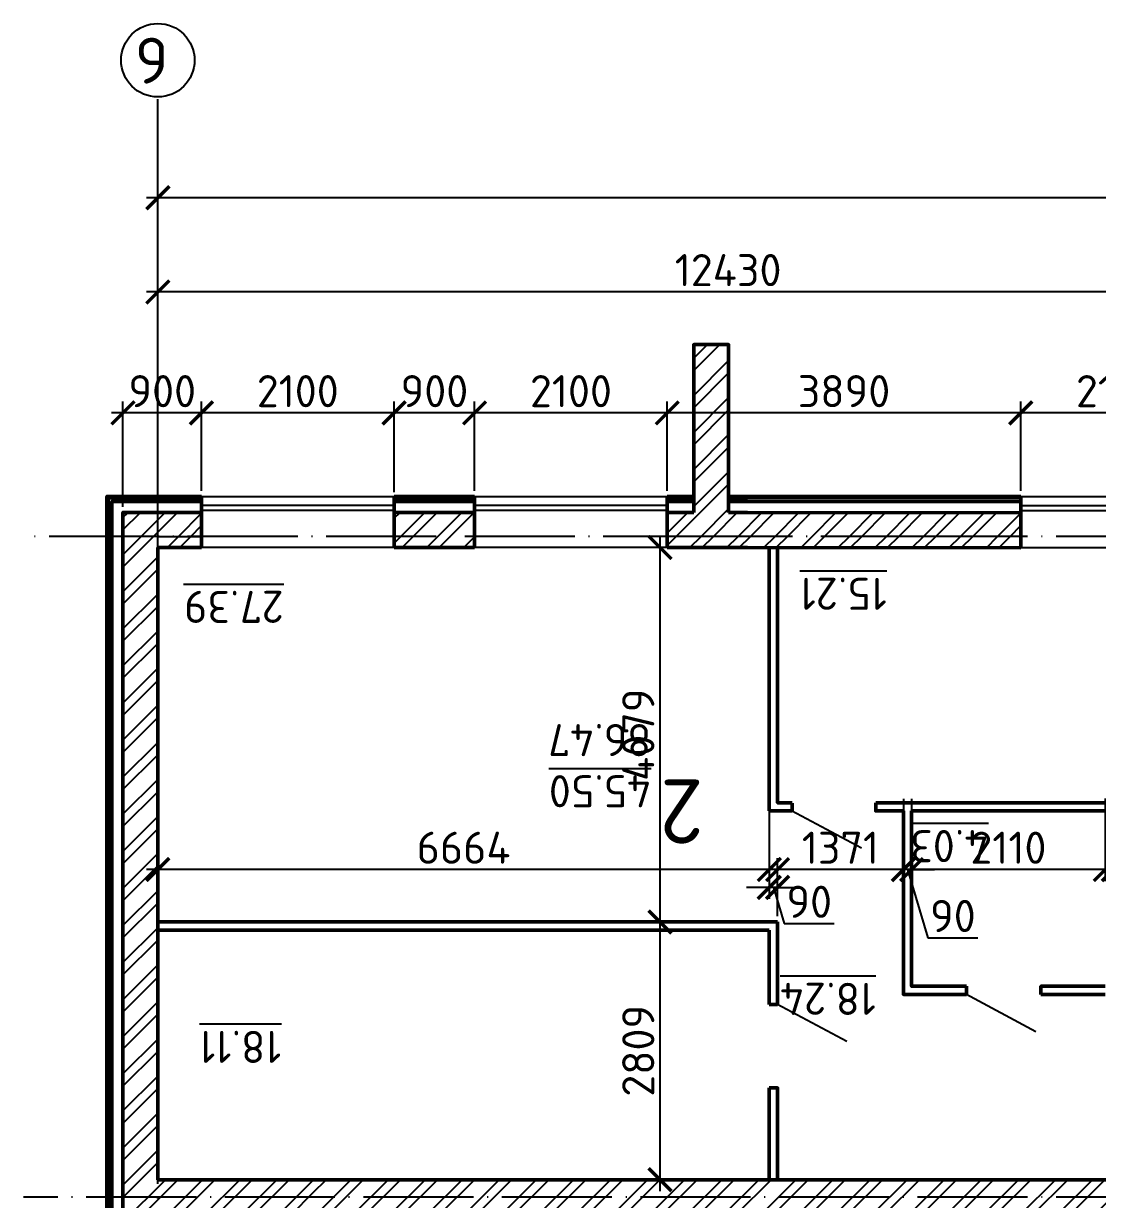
# Model space of a CAD drawing. Header units: millimetres. Extents: x -121275 to -95372, y 16759 to 40426.
# Drawn here: x -120067.9 to -119950.8, y 38798.4 to 38926.5 of the extents above; entities that cross this region are included whole.
import ezdxf

# ---------------------------------------------------------------- set-up
doc = ezdxf.new("R2010")
doc.units = ezdxf.units.MM
doc.header["$LTSCALE"] = 0.5
doc.linetypes.add('ACAD_ISO04W100', pattern=[30, 24, -3, 0, -3])
for name, color, linetype in [('оси', 7, 'ACAD_ISO04W100'), ('размеры', 7, 'Continuous'), ('тонкие', 7, 'Continuous')]:
    doc.layers.add(name, color=color, linetype=linetype)
for name, color, linetype, lineweight in [('построения', 6, 'Continuous', 25), ('ТОЛСТЫЕ3', 7, 'Continuous', 50), ('ТОНКИЕе', 7, 'Continuous', 25)]:
    doc.layers.add(name, color=color, linetype=linetype, lineweight=lineweight)
doc.styles.add('Наклонный', font='isocpeur.ttf', dxfattribs={"height": 3.5})
doc.dimstyles.new('СТРОИТЕЛЬНЫЙ', dxfattribs={"dimtxt": 3.5, "dimasz": 2.5, "dimexe": 1.25, "dimexo": 0.625, "dimtad": 1, "dimdec": 0, "dimlfac": 100, "dimdsep": 46, "dimtxsty": 'Наклонный', "dimblk1": 'ARCHTICK', "dimblk2": 'ARCHTICK', "dimsah": 1, "dimcen": 0, "dimdle": 1.25, "dimadec": 0, "dimazin": 0, "dimtfac": 0.75, "dimtdec": 0, "dimtmove": 0, "dimatfit": 3, "dimldrblk": 'ARCHTICK', "dimfxl": 1, "dimtolj": 1, "dimtzin": 0, "dimarcsym": 0})
pattern_1 = [(225, (-239994.2577, 77208.4674), (2.02055763, -2.02055763), []), (225, (-239995.6047, 77208.4674), (2.02055763, -2.02055763), [])]
pattern_2 = [(225, (-237896.6282, 78222.6932), (2.02055763, -2.02055763), []), (225, (-237897.9752, 78222.6932), (2.02055763, -2.02055763), [])]

# ---------------------------------------------------------------- blocks, each defined once
blk = doc.blocks.new('_ArchTick')
at = {"color": 0, "linetype": 'ByBlock', "const_width": 0.15}
blk.add_lwpolyline([(-0.5, -0.5), (0.5, 0.5)], dxfattribs=at)
blk = doc.blocks.new('*D1292')
at = {"layer": 'Defpoints', "color": 0, "transparency": 16777216}
for p in [(-120053.24, 38897.3), (-119928.94, 38854.06), (-120053.24, 38852.86)]:
    blk.add_point(p, dxfattribs=at)
at = {"layer": 'размеры', "color": 0, "lineweight": -2, "transparency": 16777216}
for p, q in [((-120053.24, 38853.48), (-120053.24, 38898.55)), ((-119928.94, 38854.68), (-119928.94, 38898.55)), ((-119927.69, 38897.3), (-120054.49, 38897.3))]:
    blk.add_line(p, q, dxfattribs=at)
at = {"layer": 'размеры', "color": 0, "lineweight": -2, "transparency": 16777216, "xscale": 2.5, "yscale": 2.5, "zscale": 2.5, "rotation": 180}
blk.add_blockref('_ArchTick', (-120053.24, 38897.3), dxfattribs=at)
at = {"layer": 'размеры', "color": 0, "lineweight": -2, "transparency": 16777216, "xscale": 2.5, "yscale": 2.5, "zscale": 2.5}
blk.add_blockref('_ArchTick', (-119928.94, 38897.3), dxfattribs=at)
at = {"layer": 'размеры', "color": 0, "transparency": 16777216, "insert": (-119991.09, 38899.68), "char_height": 3.5, "attachment_point": 5, "style": 'Наклонный'}
blk.add_mtext('\\A1;12430', dxfattribs=at)
blk = doc.blocks.new('*D1299')
at = {"layer": 'Defpoints', "color": 0, "transparency": 16777216}
for p in [(-120053.24, 38907.56), (-120053.24, 38898.63), (-119784.94, 38882.05)]:
    blk.add_point(p, dxfattribs=at)
at = {"layer": 'размеры', "color": 0, "lineweight": -2, "transparency": 16777216}
for p, q in [((-120053.24, 38899.26), (-120053.24, 38908.81)), ((-119784.94, 38882.67), (-119784.94, 38908.81)), ((-119783.69, 38907.56), (-120054.49, 38907.56))]:
    blk.add_line(p, q, dxfattribs=at)
at = {"layer": 'размеры', "color": 0, "lineweight": -2, "transparency": 16777216, "xscale": 2.5, "yscale": 2.5, "zscale": 2.5, "rotation": 180}
blk.add_blockref('_ArchTick', (-120053.24, 38907.56), dxfattribs=at)
at = {"layer": 'размеры', "color": 0, "lineweight": -2, "transparency": 16777216, "xscale": 2.5, "yscale": 2.5, "zscale": 2.5}
blk.add_blockref('_ArchTick', (-119784.94, 38907.56), dxfattribs=at)
at = {"layer": 'размеры', "color": 0, "transparency": 16777216, "insert": (-119919.09, 38909.94), "char_height": 3.5, "attachment_point": 5, "style": 'Наклонный'}
blk.add_mtext('\\A1;26830', dxfattribs=at)
blk = doc.blocks.new('*D1310')
at = {"layer": 'Defpoints', "color": 0, "transparency": 16777216}
for p in [(-119949.99, 38842.7), (-119949.09, 38842.7), (-119949.99, 38834.36)]:
    blk.add_point(p, dxfattribs=at)
at = {"layer": 'размеры', "color": 0, "lineweight": -2, "transparency": 16777216}
for p, q in [((-119949.99, 38842.07), (-119949.99, 38833.11)), ((-119949.09, 38842.07), (-119949.09, 38833.11)), ((-119949.99, 38834.36), (-119952.49, 38834.36)), ((-119949.09, 38834.36), (-119949.99, 38834.36)), ((-119949.09, 38834.36), (-119949.99, 38834.36)), ((-119949.54, 38834.36), (-119947.31, 38826.93)), ((-119949.09, 38834.36), (-119946.59, 38834.36)), ((-119947.31, 38826.93), (-119941.86, 38826.93))]:
    blk.add_line(p, q, dxfattribs=at)
at = {"layer": 'размеры', "color": 0, "lineweight": -2, "transparency": 16777216, "xscale": 2.5, "yscale": 2.5, "zscale": 2.5}
blk.add_blockref('_ArchTick', (-119949.99, 38834.36), dxfattribs=at)
at = {"layer": 'размеры', "color": 0, "lineweight": -2, "transparency": 16777216, "xscale": 2.5, "yscale": 2.5, "zscale": 2.5, "rotation": 180}
blk.add_blockref('_ArchTick', (-119949.09, 38834.36), dxfattribs=at)
at = {"layer": 'размеры', "color": 0, "transparency": 16777216, "insert": (-119944.59, 38829.3), "char_height": 3.5, "attachment_point": 5, "style": 'Наклонный'}
blk.add_mtext('\\A1;90', dxfattribs=at)
blk = doc.blocks.new('*D1311')
at = {"layer": 'Defpoints', "color": 0, "transparency": 16777216}
for p in [(-119971.09, 38842.7), (-119949.99, 38842.75), (-119971.09, 38834.36)]:
    blk.add_point(p, dxfattribs=at)
at = {"layer": 'размеры', "color": 0, "lineweight": -2, "transparency": 16777216}
for p, q in [((-119971.09, 38842.07), (-119971.09, 38833.11)), ((-119949.99, 38842.12), (-119949.99, 38833.11)), ((-119948.74, 38834.36), (-119972.34, 38834.36))]:
    blk.add_line(p, q, dxfattribs=at)
at = {"layer": 'размеры', "color": 0, "lineweight": -2, "transparency": 16777216, "xscale": 2.5, "yscale": 2.5, "zscale": 2.5, "rotation": 180}
blk.add_blockref('_ArchTick', (-119971.09, 38834.36), dxfattribs=at)
at = {"layer": 'размеры', "color": 0, "lineweight": -2, "transparency": 16777216, "xscale": 2.5, "yscale": 2.5, "zscale": 2.5}
blk.add_blockref('_ArchTick', (-119949.99, 38834.36), dxfattribs=at)
at = {"layer": 'размеры', "color": 0, "transparency": 16777216, "insert": (-119960.54, 38836.74), "char_height": 3.5, "attachment_point": 5, "style": 'Наклонный'}
blk.add_mtext('\\A1;2110', dxfattribs=at)
blk = doc.blocks.new('*D1314')
at = {"layer": 'Defpoints', "color": 0, "transparency": 16777216}
for p in [(-119971.99, 38842.7), (-119971.09, 38842.7), (-119971.99, 38834.36)]:
    blk.add_point(p, dxfattribs=at)
at = {"layer": 'размеры', "color": 0, "lineweight": -2, "transparency": 16777216}
for p, q in [((-119971.99, 38842.07), (-119971.99, 38833.11)), ((-119971.09, 38842.07), (-119971.09, 38833.11)), ((-119971.99, 38834.36), (-119974.49, 38834.36)), ((-119971.09, 38834.36), (-119971.99, 38834.36)), ((-119971.09, 38834.36), (-119971.99, 38834.36)), ((-119971.54, 38834.36), (-119969.31, 38826.93)), ((-119971.09, 38834.36), (-119968.59, 38834.36)), ((-119969.31, 38826.93), (-119963.86, 38826.93))]:
    blk.add_line(p, q, dxfattribs=at)
at = {"layer": 'размеры', "color": 0, "lineweight": -2, "transparency": 16777216, "xscale": 2.5, "yscale": 2.5, "zscale": 2.5}
blk.add_blockref('_ArchTick', (-119971.99, 38834.36), dxfattribs=at)
at = {"layer": 'размеры', "color": 0, "lineweight": -2, "transparency": 16777216, "xscale": 2.5, "yscale": 2.5, "zscale": 2.5, "rotation": 180}
blk.add_blockref('_ArchTick', (-119971.09, 38834.36), dxfattribs=at)
at = {"layer": 'размеры', "color": 0, "transparency": 16777216, "insert": (-119966.59, 38829.3), "char_height": 3.5, "attachment_point": 5, "style": 'Наклонный'}
blk.add_mtext('\\A1;90', dxfattribs=at)
blk = doc.blocks.new('*D1315')
at = {"layer": 'Defpoints', "color": 0, "transparency": 16777216}
for p in [(-119971.99, 38842.7), (-119985.7, 38834.36), (-119985.7, 38830.61)]:
    blk.add_point(p, dxfattribs=at)
at = {"layer": 'размеры', "color": 0, "lineweight": -2, "transparency": 16777216}
for p, q in [((-119971.99, 38842.07), (-119971.99, 38833.11)), ((-119985.7, 38831.23), (-119985.7, 38835.61)), ((-119970.74, 38834.36), (-119986.95, 38834.36))]:
    blk.add_line(p, q, dxfattribs=at)
at = {"layer": 'размеры', "color": 0, "lineweight": -2, "transparency": 16777216, "xscale": 2.5, "yscale": 2.5, "zscale": 2.5, "rotation": 180}
blk.add_blockref('_ArchTick', (-119985.7, 38834.36), dxfattribs=at)
at = {"layer": 'размеры', "color": 0, "lineweight": -2, "transparency": 16777216, "xscale": 2.5, "yscale": 2.5, "zscale": 2.5}
blk.add_blockref('_ArchTick', (-119971.99, 38834.36), dxfattribs=at)
at = {"layer": 'размеры', "color": 0, "transparency": 16777216, "insert": (-119978.85, 38836.74), "char_height": 3.5, "attachment_point": 5, "style": 'Наклонный'}
blk.add_mtext('\\A1;1371', dxfattribs=at)
blk = doc.blocks.new('*D1494')
at = {"layer": 'Defpoints', "color": 0, "transparency": 16777216}
for p in [(-119986.6, 38840.75), (-119986.6, 38832.41), (-119985.7, 38828.65)]:
    blk.add_point(p, dxfattribs=at)
at = {"layer": 'размеры', "color": 0, "lineweight": -2, "transparency": 16777216}
for p, q in [((-119986.6, 38840.12), (-119986.6, 38831.16)), ((-119985.7, 38829.28), (-119985.7, 38833.66)), ((-119986.6, 38832.41), (-119989.1, 38832.41)), ((-119985.7, 38832.41), (-119986.6, 38832.41)), ((-119985.7, 38832.41), (-119986.6, 38832.41)), ((-119986.15, 38832.41), (-119984.97, 38828.47)), ((-119985.7, 38832.41), (-119983.2, 38832.41)), ((-119984.97, 38828.47), (-119979.52, 38828.47))]:
    blk.add_line(p, q, dxfattribs=at)
at = {"layer": 'размеры', "color": 0, "lineweight": -2, "transparency": 16777216, "xscale": 2.5, "yscale": 2.5, "zscale": 2.5}
blk.add_blockref('_ArchTick', (-119986.6, 38832.41), dxfattribs=at)
at = {"layer": 'размеры', "color": 0, "lineweight": -2, "transparency": 16777216, "xscale": 2.5, "yscale": 2.5, "zscale": 2.5, "rotation": 180}
blk.add_blockref('_ArchTick', (-119985.7, 38832.41), dxfattribs=at)
at = {"layer": 'размеры', "color": 0, "transparency": 16777216, "insert": (-119982.25, 38830.85), "char_height": 3.5, "attachment_point": 5, "style": 'Наклонный'}
blk.add_mtext('\\A1;90', dxfattribs=at)
blk = doc.blocks.new('*D1316')
at = {"layer": 'Defpoints', "color": 0, "transparency": 16777216}
for p in [(-119986.6, 38842.7), (-120053.24, 38836.97), (-120053.24, 38834.36)]:
    blk.add_point(p, dxfattribs=at)
at = {"layer": 'размеры', "color": 0, "lineweight": -2, "transparency": 16777216}
for p, q in [((-119986.6, 38842.07), (-119986.6, 38833.11)), ((-120053.24, 38836.35), (-120053.24, 38833.11)), ((-119985.35, 38834.36), (-120054.49, 38834.36))]:
    blk.add_line(p, q, dxfattribs=at)
at = {"layer": 'размеры', "color": 0, "lineweight": -2, "transparency": 16777216, "xscale": 2.5, "yscale": 2.5, "zscale": 2.5, "rotation": 180}
blk.add_blockref('_ArchTick', (-120053.24, 38834.36), dxfattribs=at)
at = {"layer": 'размеры', "color": 0, "lineweight": -2, "transparency": 16777216, "xscale": 2.5, "yscale": 2.5, "zscale": 2.5}
blk.add_blockref('_ArchTick', (-119986.6, 38834.36), dxfattribs=at)
at = {"layer": 'размеры', "color": 0, "transparency": 16777216, "insert": (-120019.92, 38836.74), "char_height": 3.5, "attachment_point": 5, "style": 'Наклонный'}
blk.add_mtext('\\A1;6664', dxfattribs=at)
blk = doc.blocks.new('*D1313')
at = {"layer": 'Defpoints', "color": 0, "transparency": 16777216}
for p in [(-119998.51, 38828.65), (-119998.51, 38828.65), (-119986.6, 38800.57)]:
    blk.add_point(p, dxfattribs=at)
at = {"layer": 'размеры', "color": 0, "lineweight": -2, "transparency": 16777216}
for p, q in [((-119998.51, 38799.32), (-119998.51, 38829.9)), ((-119997.88, 38828.65), (-119997.26, 38828.65)), ((-119987.23, 38800.57), (-119999.76, 38800.57))]:
    blk.add_line(p, q, dxfattribs=at)
at = {"layer": 'размеры', "color": 0, "lineweight": -2, "transparency": 16777216, "xscale": 2.5, "yscale": 2.5, "zscale": 2.5}
for p, rotation in [((-119998.51, 38828.65), 90), ((-119998.51, 38800.57), 270)]:
    blk.add_blockref('_ArchTick', p, dxfattribs=dict(at, rotation=rotation))
at = {"layer": 'размеры', "color": 0, "transparency": 16777216, "insert": (-120000.88, 38814.61), "char_height": 3.5, "attachment_point": 5, "rotation": 90, "style": 'Наклонный'}
blk.add_mtext('\\A1;2809', dxfattribs=at)
blk = doc.blocks.new('*D1499')
at = {"layer": 'Defpoints', "color": 0, "transparency": 16777216}
for p in [(-119998.51, 38869.45), (-119997.72, 38869.45), (-119998.51, 38828.65)]:
    blk.add_point(p, dxfattribs=at)
at = {"layer": 'размеры', "color": 0, "lineweight": -2, "transparency": 16777216}
for p, q in [((-119998.51, 38827.4), (-119998.51, 38870.7)), ((-119998.35, 38869.45), (-119999.76, 38869.45)), ((-119997.88, 38828.65), (-119997.26, 38828.65))]:
    blk.add_line(p, q, dxfattribs=at)
at = {"layer": 'размеры', "color": 0, "lineweight": -2, "transparency": 16777216, "xscale": 2.5, "yscale": 2.5, "zscale": 2.5}
for p, rotation in [((-119998.51, 38869.45), 90), ((-119998.51, 38828.65), 270)]:
    blk.add_blockref('_ArchTick', p, dxfattribs=dict(at, rotation=rotation))
at = {"layer": 'размеры', "color": 0, "transparency": 16777216, "insert": (-120000.88, 38849.05), "char_height": 3.5, "attachment_point": 5, "rotation": 90, "style": 'Наклонный'}
blk.add_mtext('\\A1;4079', dxfattribs=at)
blk = doc.blocks.new('*D1525')
at = {"layer": 'Defpoints', "color": 0, "transparency": 16777216}
for p in [(-119959.2, 38884.12), (-119959.2, 38875), (-119938.23, 38875.02)]:
    blk.add_point(p, dxfattribs=at)
at = {"layer": 'размеры', "color": 0, "lineweight": -2, "transparency": 16777216}
for p, q in [((-119959.2, 38875.62), (-119959.2, 38885.37)), ((-119938.23, 38875.64), (-119938.23, 38885.37)), ((-119936.98, 38884.12), (-119960.45, 38884.12))]:
    blk.add_line(p, q, dxfattribs=at)
at = {"layer": 'размеры', "color": 0, "lineweight": -2, "transparency": 16777216, "xscale": 2.5, "yscale": 2.5, "zscale": 2.5, "rotation": 180}
blk.add_blockref('_ArchTick', (-119959.2, 38884.12), dxfattribs=at)
at = {"layer": 'размеры', "color": 0, "lineweight": -2, "transparency": 16777216, "xscale": 2.5, "yscale": 2.5, "zscale": 2.5}
blk.add_blockref('_ArchTick', (-119938.23, 38884.12), dxfattribs=at)
at = {"layer": 'размеры', "color": 0, "transparency": 16777216, "insert": (-119948.71, 38886.49), "char_height": 3.5, "attachment_point": 5, "style": 'Наклонный'}
blk.add_mtext('\\A1;2100', dxfattribs=at)
blk = doc.blocks.new('*D1526')
at = {"layer": 'Defpoints', "color": 0, "transparency": 16777216}
for p in [(-119997.72, 38884.12), (-119997.72, 38875.02), (-119959.2, 38875)]:
    blk.add_point(p, dxfattribs=at)
at = {"layer": 'размеры', "color": 0, "lineweight": -2, "transparency": 16777216}
for p, q in [((-119997.72, 38875.64), (-119997.72, 38885.37)), ((-119959.2, 38875.62), (-119959.2, 38885.37)), ((-119957.95, 38884.12), (-119998.97, 38884.12))]:
    blk.add_line(p, q, dxfattribs=at)
at = {"layer": 'размеры', "color": 0, "lineweight": -2, "transparency": 16777216, "xscale": 2.5, "yscale": 2.5, "zscale": 2.5, "rotation": 180}
blk.add_blockref('_ArchTick', (-119997.72, 38884.12), dxfattribs=at)
at = {"layer": 'размеры', "color": 0, "lineweight": -2, "transparency": 16777216, "xscale": 2.5, "yscale": 2.5, "zscale": 2.5}
blk.add_blockref('_ArchTick', (-119959.2, 38884.12), dxfattribs=at)
at = {"layer": 'размеры', "color": 0, "transparency": 16777216, "insert": (-119978.46, 38886.49), "char_height": 3.5, "attachment_point": 5, "style": 'Наклонный'}
blk.add_mtext('\\A1;3890', dxfattribs=at)
blk = doc.blocks.new('*D1527')
at = {"layer": 'Defpoints', "color": 0, "transparency": 16777216}
for p in [(-120018.72, 38884.12), (-120018.72, 38875.02), (-119997.72, 38875.02)]:
    blk.add_point(p, dxfattribs=at)
at = {"layer": 'размеры', "color": 0, "lineweight": -2, "transparency": 16777216}
for p, q in [((-120018.72, 38875.64), (-120018.72, 38885.37)), ((-119997.72, 38875.64), (-119997.72, 38885.37)), ((-119996.47, 38884.12), (-120019.97, 38884.12))]:
    blk.add_line(p, q, dxfattribs=at)
at = {"layer": 'размеры', "color": 0, "lineweight": -2, "transparency": 16777216, "xscale": 2.5, "yscale": 2.5, "zscale": 2.5, "rotation": 180}
blk.add_blockref('_ArchTick', (-120018.72, 38884.12), dxfattribs=at)
at = {"layer": 'размеры', "color": 0, "lineweight": -2, "transparency": 16777216, "xscale": 2.5, "yscale": 2.5, "zscale": 2.5}
blk.add_blockref('_ArchTick', (-119997.72, 38884.12), dxfattribs=at)
at = {"layer": 'размеры', "color": 0, "transparency": 16777216, "insert": (-120008.22, 38886.49), "char_height": 3.5, "attachment_point": 5, "style": 'Наклонный'}
blk.add_mtext('\\A1;2100', dxfattribs=at)
blk = doc.blocks.new('*D1528')
at = {"layer": 'Defpoints', "color": 0, "transparency": 16777216}
for p in [(-120027.49, 38884.12), (-120027.49, 38874.87), (-120018.72, 38875.02)]:
    blk.add_point(p, dxfattribs=at)
at = {"layer": 'размеры', "color": 0, "lineweight": -2, "transparency": 16777216}
for p, q in [((-120027.49, 38875.49), (-120027.49, 38885.37)), ((-120018.72, 38875.64), (-120018.72, 38885.37)), ((-120017.47, 38884.12), (-120028.74, 38884.12))]:
    blk.add_line(p, q, dxfattribs=at)
at = {"layer": 'размеры', "color": 0, "lineweight": -2, "transparency": 16777216, "xscale": 2.5, "yscale": 2.5, "zscale": 2.5, "rotation": 180}
blk.add_blockref('_ArchTick', (-120027.49, 38884.12), dxfattribs=at)
at = {"layer": 'размеры', "color": 0, "lineweight": -2, "transparency": 16777216, "xscale": 2.5, "yscale": 2.5, "zscale": 2.5}
blk.add_blockref('_ArchTick', (-120018.72, 38884.12), dxfattribs=at)
at = {"layer": 'размеры', "color": 0, "transparency": 16777216, "insert": (-120023.1, 38886.49), "char_height": 3.5, "attachment_point": 5, "style": 'Наклонный'}
blk.add_mtext('\\A1;900', dxfattribs=at)
blk = doc.blocks.new('*D1529')
at = {"layer": 'Defpoints', "color": 0, "transparency": 16777216}
for p in [(-120048.49, 38884.12), (-120048.49, 38875.02), (-120027.49, 38874.87)]:
    blk.add_point(p, dxfattribs=at)
at = {"layer": 'размеры', "color": 0, "lineweight": -2, "transparency": 16777216}
for p, q in [((-120048.49, 38875.64), (-120048.49, 38885.37)), ((-120027.49, 38875.49), (-120027.49, 38885.37)), ((-120026.24, 38884.12), (-120049.74, 38884.12))]:
    blk.add_line(p, q, dxfattribs=at)
at = {"layer": 'размеры', "color": 0, "lineweight": -2, "transparency": 16777216, "xscale": 2.5, "yscale": 2.5, "zscale": 2.5, "rotation": 180}
blk.add_blockref('_ArchTick', (-120048.49, 38884.12), dxfattribs=at)
at = {"layer": 'размеры', "color": 0, "lineweight": -2, "transparency": 16777216, "xscale": 2.5, "yscale": 2.5, "zscale": 2.5}
blk.add_blockref('_ArchTick', (-120027.49, 38884.12), dxfattribs=at)
at = {"layer": 'размеры', "color": 0, "transparency": 16777216, "insert": (-120037.99, 38886.49), "char_height": 3.5, "attachment_point": 5, "style": 'Наклонный'}
blk.add_mtext('\\A1;2100', dxfattribs=at)
blk = doc.blocks.new('*D1530')
at = {"layer": 'Defpoints', "color": 0, "transparency": 16777216}
for p in [(-120057.04, 38884.12), (-120048.49, 38875.02), (-120057.04, 38873.27)]:
    blk.add_point(p, dxfattribs=at)
at = {"layer": 'размеры', "color": 0, "lineweight": -2, "transparency": 16777216}
for p, q in [((-120057.04, 38873.89), (-120057.04, 38885.37)), ((-120048.49, 38875.64), (-120048.49, 38885.37)), ((-120047.24, 38884.12), (-120058.29, 38884.12))]:
    blk.add_line(p, q, dxfattribs=at)
at = {"layer": 'размеры', "color": 0, "lineweight": -2, "transparency": 16777216, "xscale": 2.5, "yscale": 2.5, "zscale": 2.5, "rotation": 180}
blk.add_blockref('_ArchTick', (-120057.04, 38884.12), dxfattribs=at)
at = {"layer": 'размеры', "color": 0, "lineweight": -2, "transparency": 16777216, "xscale": 2.5, "yscale": 2.5, "zscale": 2.5}
blk.add_blockref('_ArchTick', (-120048.49, 38884.12), dxfattribs=at)
at = {"layer": 'размеры', "color": 0, "transparency": 16777216, "insert": (-120052.76, 38886.49), "char_height": 3.5, "attachment_point": 5, "style": 'Наклонный'}
blk.add_mtext('\\A1;900', dxfattribs=at)

msp = doc.modelspace()

# ---------------------------------------------------------------- hatches: boundary and pattern name
at = {"layer": 'тонкие', "transparency": 33554687}
h = msp.add_hatch(dxfattribs=at)
h.set_pattern_fill('ANSI32', color=6, scale=0.3, angle=180)
h.set_pattern_definition(pattern_2)
h.paths.add_polyline_path([(-119994.841, 38873.268), (-119997.723, 38873.257), (-119997.723, 38870.668), (-119968.973, 38870.668), (-119959.198, 38870.668), (-119959.198, 38873.246), (-119988.96, 38873.257), (-119991.041, 38873.268), (-119991.041, 38891.568), (-119994.841, 38891.568)])
h = msp.add_hatch(dxfattribs=at)
h.set_pattern_fill('ANSI32', color=6, scale=0.3, angle=180)
h.set_pattern_definition(pattern_1)
h.paths.add_polyline_path([(-120053.241, 38735.668), (-120046.165, 38735.668), (-120046.165, 38736.966), (-120053.041, 38736.966), (-120053.241, 38736.966)], flags=16)
h.paths.add_polyline_path([(-120053.241, 38714.768), (-120052.041, 38714.768), (-120052.041, 38733.068), (-120046.165, 38733.068), (-120046.165, 38735.668), (-120053.241, 38735.668)], flags=16)
h.paths.add_polyline_path([(-120057.041, 38733.068), (-120055.841, 38733.068), (-120055.841, 38714.768), (-120053.241, 38714.768), (-120053.241, 38733.068), (-120057.741, 38733.068)])
h.paths.add_polyline_path([(-120057.041, 38735.95), (-120057.041, 38735.668), (-120057.041, 38733.068), (-120055.841, 38733.068), (-120055.841, 38714.768), (-120053.241, 38714.768), (-120052.041, 38714.768), (-120052.041, 38733.068), (-120046.165, 38733.068), (-120046.165, 38735.668), (-120046.165, 38736.966), (-120053.041, 38736.966), (-120053.241, 38736.966), (-120053.242, 38796.768), (-120036.304, 38796.768), (-120036.304, 38798.668), (-120057.041, 38798.668)])
h.paths.add_polyline_path([(-120053.241, 38798.668), (-120036.304, 38798.668), (-120036.304, 38800.568), (-120037.204, 38800.568), (-120053.241, 38800.568)])
h.paths.add_polyline_path([(-120057.041, 38798.668), (-120053.241, 38798.668), (-120053.241, 38800.568), (-120053.242, 38800.568), (-120053.243, 38869.468), (-120053.241, 38870.668), (-120057.041, 38870.668)])
h.paths.add_polyline_path([(-120057.041, 38870.668), (-120048.485, 38870.668), (-120048.485, 38873.268), (-120053.241, 38873.268), (-120057.041, 38873.268)])
h.paths.add_polyline_path([(-119928.441, 38735.668), (-119928.441, 38735.407), (-119928.441, 38736.968)])
h = msp.add_hatch(dxfattribs=at)
h.set_pattern_fill('ANSI32', color=6, scale=0.3, angle=180)
h.set_pattern_definition(pattern_1)
h.paths.add_polyline_path([(-120027.485, 38870.668), (-120018.723, 38870.668), (-120018.723, 38873.268), (-120027.485, 38873.268)])
h.paths.add_polyline_path([(-120027.485, 38869.468), (-120024.204, 38869.468), (-120018.723, 38869.455), (-120018.723, 38870.668), (-120027.485, 38870.668)])
h.paths.add_polyline_path([(-119938.225, 38869.425), (-119930.841, 38869.422), (-119930.841, 38816.597), (-119928.941, 38816.597), (-119928.941, 38873.268), (-119938.225, 38873.263)])
h.paths.add_polyline_path([(-119928.941, 38816.597), (-119927.041, 38816.597), (-119927.041, 38869.421), (-119919.069, 38869.415), (-119919.069, 38873.268), (-119928.941, 38873.268)])
h.paths.add_polyline_path([(-119898.069, 38870.668), (-119881.841, 38870.668), (-119881.841, 38873.268), (-119898.069, 38873.268)])
h = msp.add_hatch(dxfattribs=at)
h.set_pattern_fill('ANSI32', color=6, scale=0.3, angle=180)
h.set_pattern_definition(pattern_1)
h.paths.add_polyline_path([(-120053.241, 38870.668), (-120053.241, 38869.468), (-120048.485, 38869.468), (-120048.485, 38870.668)])
h = msp.add_hatch(dxfattribs=at)
h.set_pattern_fill('ANSI32', color=6, scale=0.3, angle=180)
h.set_pattern_definition(pattern_2)
h.paths.add_polyline_path([(-119997.723, 38869.447), (-119988.96, 38869.444), (-119959.198, 38869.433), (-119959.198, 38870.668), (-119968.973, 38870.668), (-119997.723, 38870.668)])
h = msp.add_hatch(dxfattribs=at)
h.set_pattern_fill('ANSI32', color=6, scale=0.3, angle=180)
h.set_pattern_definition(pattern_1)
h.paths.add_polyline_path([(-119899.441, 38776.868), (-119879.041, 38776.868), (-119879.041, 38779.368), (-119899.441, 38779.368)])
h.paths.add_polyline_path([(-119879.041, 38776.868), (-119876.44, 38776.868), (-119876.44, 38779.368), (-119879.041, 38779.368)])
h.paths.add_polyline_path([(-119910.492, 38776.868), (-119901.341, 38776.868), (-119901.341, 38779.368), (-119910.492, 38779.368)])
h.paths.add_polyline_path([(-119910.492, 38775.568), (-119903.241, 38775.568), (-119903.241, 38735.668), (-119901.341, 38735.668), (-119901.341, 38776.868), (-119910.492, 38776.868)])
h.paths.add_polyline_path([(-119901.341, 38776.868), (-119899.441, 38776.868), (-119899.441, 38779.368), (-119901.341, 38779.368)])
h.paths.add_polyline_path([(-119928.941, 38776.868), (-119922.592, 38776.868), (-119922.592, 38779.368), (-119928.441, 38779.368), (-119928.441, 38781.994), (-119928.941, 38781.994)])
h.paths.add_polyline_path([(-119932.241, 38776.868), (-119928.941, 38776.868), (-119928.941, 38781.994), (-119932.241, 38781.994)])
h.paths.add_polyline_path([(-119928.941, 38735.668), (-119928.441, 38735.668), (-119928.441, 38736.968), (-119928.441, 38775.568), (-119922.592, 38775.568), (-119922.592, 38776.868), (-119928.941, 38776.868)])
h.paths.add_polyline_path([(-119932.241, 38736.968), (-119939.09, 38736.878), (-119939.09, 38735.668), (-119928.941, 38735.668), (-119928.941, 38776.868), (-119932.241, 38776.868)])
h.paths.add_polyline_path([(-119839.041, 38798.668), (-119786.141, 38798.668), (-119786.141, 38800.568), (-119839.041, 38800.568)])
h.paths.add_polyline_path([(-119839.041, 38796.768), (-119837.141, 38796.768), (-119786.141, 38796.768), (-119786.141, 38798.668), (-119839.041, 38798.668)])
h.paths.add_polyline_path([(-119911.941, 38798.668), (-119901.341, 38798.668), (-119901.341, 38800.568), (-119905.215, 38800.568), (-119911.941, 38800.568)])
h.paths.add_polyline_path([(-119911.941, 38796.768), (-119901.341, 38796.768), (-119901.341, 38798.668), (-119911.941, 38798.668)])
h.paths.add_polyline_path([(-119901.341, 38796.768), (-119899.441, 38796.768), (-119899.441, 38798.668), (-119901.341, 38798.668)])
h.paths.add_polyline_path([(-119901.341, 38798.668), (-119899.441, 38798.668), (-119899.441, 38800.568), (-119901.341, 38800.568)])
h.paths.add_polyline_path([(-119928.941, 38798.668), (-119922.041, 38798.668), (-119922.041, 38800.568), (-119927.041, 38800.568), (-119927.041, 38804.497), (-119928.941, 38804.497)])
h.paths.add_polyline_path([(-119928.941, 38792.094), (-119928.441, 38792.094), (-119928.441, 38796.768), (-119922.041, 38796.768), (-119922.041, 38798.668), (-119928.941, 38798.668)])
h.paths.add_polyline_path([(-119930.841, 38800.568), (-120036.304, 38800.568), (-120036.304, 38798.668), (-119928.941, 38798.668), (-119928.941, 38804.497), (-119930.841, 38804.497)])
h.paths.add_polyline_path([(-120036.304, 38796.768), (-119932.241, 38796.768), (-119932.241, 38792.094), (-119928.941, 38792.094), (-119928.941, 38798.668), (-120036.304, 38798.668)])
h.paths.add_polyline_path([(-119856.941, 38735.668), (-119855.041, 38735.668), (-119855.041, 38776.868), (-119856.941, 38776.868)])
h.paths.add_polyline_path([(-119858.841, 38735.668), (-119856.941, 38735.668), (-119856.941, 38776.868), (-119858.841, 38776.868)])
h.paths.add_polyline_path([(-119856.941, 38718.802), (-119855.041, 38718.802), (-119855.041, 38735.668), (-119856.941, 38735.668)])
h.paths.add_polyline_path([(-119858.841, 38718.802), (-119856.941, 38718.802), (-119856.941, 38735.668), (-119858.841, 38735.668)])
h.paths.add_polyline_path([(-119899.441, 38735.668), (-119899.441, 38776.868), (-119901.341, 38776.868), (-119901.341, 38735.668)])

# ---------------------------------------------------------------- linework, layer by layer
at = {"layer": 'оси', "color": 0}
for points in [[(-119992.694, 38870.668), (-120067.881, 38870.668)], [(-120053.241, 38724.63), (-120053.241, 38870.668)], [(-119968.973, 38870.668), (-119997.723, 38870.668)], [(-119988.653, 38870.668), (-119990, 38870.668)], [(-119777.244, 38870.668), (-119968.973, 38870.668)], [(-119777.244, 38798.668), (-120067.881, 38798.668)]]:
    msp.add_lwpolyline(points, dxfattribs=at)
at = {"layer": 'построения', "lineweight": 50}
for points in [[(-120048.485, 38873.268), (-120053.241, 38873.268), (-120057.041, 38873.268), (-120057.041, 38735.95), (-120057.041, 38735.668), (-120057.041, 38733.068), (-120055.841, 38733.068)], [(-120018.723, 38873.268), (-120027.485, 38873.268)], [(-119994.841, 38873.268), (-119997.723, 38873.257)], [(-119988.96, 38873.257), (-119991.041, 38873.268)], [(-119959.198, 38873.246), (-119988.96, 38873.257)], [(-120053.243, 38869.468), (-120053.242, 38800.568)], [(-120036.304, 38800.568), (-120053.242, 38800.568)], [(-119930.841, 38800.568), (-120036.304, 38800.568)]]:
    msp.add_lwpolyline(points, dxfattribs=at)
at = {"layer": 'ТОЛСТЫЕ3', "color": 6}
for points in [[(-119988.96, 38869.444), (-119997.723, 38869.447)], [(-119959.198, 38869.433), (-119988.96, 38869.444)], [(-119986.603, 38840.746), (-119986.603, 38869.441)], [(-119984.092, 38841.646), (-119985.703, 38841.646), (-119985.703, 38841.646), (-119985.703, 38869.443)], [(-119985.703, 38840.746), (-119986.603, 38840.746)], [(-119984.092, 38840.746), (-119985.703, 38840.746)], [(-119984.092, 38841.591), (-119984.092, 38840.746)], [(-119930.841, 38840.746), (-119930.841, 38841.646), (-119974.992, 38841.646)], [(-119971.992, 38840.746), (-119974.992, 38840.746), (-119974.992, 38841.646)], [(-119974.992, 38841.646), (-119974.992, 38841.591)], [(-119971.992, 38840.746), (-119974.992, 38840.746)], [(-119965.092, 38820.746), (-119971.992, 38820.746), (-119971.992, 38840.746)], [(-119949.992, 38840.746), (-119971.092, 38840.746)], [(-119965.092, 38821.646), (-119971.092, 38821.646), (-119971.092, 38821.646), (-119971.092, 38840.141), (-119971.092, 38840.746)], [(-119986.603, 38827.755), (-120053.243, 38827.755)], [(-119986.603, 38828.655), (-119986.603, 38828.655)], [(-119986.603, 38828.655), (-119986.603, 38828.655), (-119985.703, 38828.655)], [(-119986.603, 38827.755), (-119986.603, 38819.668)], [(-119985.703, 38828.655), (-119985.703, 38819.668)], [(-119965.092, 38820.746), (-119965.092, 38820.746), (-119965.092, 38821.646)], [(-119949.992, 38821.646), (-119956.992, 38821.646)], [(-119949.992, 38821.646), (-119956.992, 38821.646), (-119956.992, 38820.746)], [(-119949.992, 38820.746), (-119956.992, 38820.746)], [(-119985.703, 38819.668), (-119986.603, 38819.668)], [(-119986.603, 38810.568), (-119986.603, 38800.568)], [(-119985.703, 38800.568), (-119985.703, 38810.568), (-119986.603, 38810.568)], [(-119985.703, 38810.568), (-119985.703, 38800.568)], [(-119930.841, 38800.568), (-119955.115, 38800.568)]]:
    msp.add_lwpolyline(points, dxfattribs=at)
msp.add_lwpolyline([(-119986.603, 38828.655), (-120053.243, 38828.655)], close=True, dxfattribs=at)
at = {"layer": 'ТОНКИЕе', "color": 6}
for points in [[(-120053.241, 38897.12), (-120053.241, 38918.302)], [(-120027.485, 38869.447), (-120048.485, 38869.447), (-120048.485, 38875.018), (-120027.485, 38875.018), (-120027.485, 38874.018), (-120048.485, 38874.018), (-120048.485, 38873.518), (-120027.485, 38873.518)], [(-119997.723, 38869.447), (-120018.723, 38869.455), (-120018.723, 38875.018), (-119997.723, 38875.018), (-119997.723, 38874.018), (-120018.723, 38874.018), (-120018.723, 38873.518), (-119997.723, 38873.518)], [(-119938.198, 38869.425), (-119959.198, 38869.433), (-119959.198, 38874.996), (-119938.198, 38874.996), (-119938.198, 38873.996), (-119959.198, 38873.996), (-119959.198, 38873.496), (-119938.198, 38873.496)], [(-120048.485, 38870.668), (-120048.485, 38869.468), (-120053.241, 38869.468), (-120053.241, 38870.668), (-120048.485, 38870.668)], [(-119976.548, 38836.687), (-119984.185, 38840.772)], [(-119957.548, 38816.687), (-119965.185, 38820.772)], [(-119978.158, 38815.609), (-119985.796, 38819.694)]]:
    msp.add_lwpolyline(points, dxfattribs=at)
at = {"layer": 'ТОНКИЕе', "color": 6, "lineweight": 50}
for points in [[(-119991.041, 38873.268), (-119991.041, 38891.568), (-119994.841, 38891.568), (-119994.841, 38873.268)], [(-120055.841, 38731.318), (-120058.641, 38731.318), (-120058.791, 38731.318), (-120058.791, 38874.868), (-120058.791, 38875.018), (-120048.485, 38875.018)], [(-120055.841, 38731.468), (-120058.241, 38731.468), (-120058.641, 38731.468), (-120058.641, 38874.468), (-120058.641, 38874.868), (-120048.485, 38874.868)], [(-120055.841, 38731.868), (-120057.041, 38731.868), (-120058.241, 38731.868), (-120058.241, 38873.268), (-120058.241, 38874.468), (-120048.485, 38874.468)], [(-120048.485, 38875.018), (-120048.485, 38869.455)], [(-120027.485, 38869.447), (-120027.485, 38873.268), (-120027.485, 38875.018)], [(-120027.485, 38875.018), (-120018.723, 38875.018)], [(-120027.485, 38874.868), (-120018.723, 38874.868)], [(-120027.485, 38874.468), (-120018.723, 38874.468)], [(-120018.723, 38875.018), (-120018.723, 38869.455)], [(-119997.723, 38869.447), (-119997.723, 38873.268), (-119997.723, 38875.018)], [(-119997.723, 38869.436), (-119997.723, 38873.257), (-119997.723, 38875.007)], [(-119997.723, 38875.007), (-119994.841, 38875.007)], [(-119997.723, 38874.857), (-119994.841, 38874.857)], [(-119997.723, 38874.457), (-119994.841, 38874.457)], [(-119991.041, 38875.007), (-119988.96, 38875.007)], [(-119991.041, 38874.857), (-119988.96, 38874.857)], [(-119991.041, 38874.457), (-119988.96, 38874.457)], [(-119988.96, 38875.007), (-119959.198, 38874.996)], [(-119988.96, 38874.857), (-119959.198, 38874.846)], [(-119988.96, 38874.457), (-119959.198, 38874.446)], [(-119959.198, 38874.996), (-119959.198, 38869.433)], [(-120048.485, 38869.466), (-120053.243, 38869.468)], [(-120050.107, 38869.468), (-120048.485, 38869.468)], [(-120018.723, 38869.455), (-120027.485, 38869.459)]]:
    msp.add_lwpolyline(points, dxfattribs=at)
at = {"layer": 'ТОНКИЕе', "color": 6}
msp.add_circle((-120053.241, 38922.549), 4, dxfattribs=at)

# ---------------------------------------------------------------- texts
at = {"color": 7, "char_height": 3.5, "attachment_point": 7, "rotation": 180, "style": 'Наклонный'}
for s, width, insert in [('{\\fISOCPEUR|b1|i0|c204|p34;\\L15.21}', 11, (-119973.792, 38866.163)), ('{\\fISOCPEUR|b1|i0|c204|p34;\\L27.39}', 11, (-120039.516, 38864.736)), ('{\\fISOCPEUR|b1|i0|c204|p34;86.47}', 9, (-119999.469, 38850.222)), ('{\\fISOCPEUR|b1|i0|c204|p34;\\L45.50}', 11, (-119999.469, 38844.649)), ('{\\fISOCPEUR|b1|i0|c204|p34;\\L4.03}', 11, (-119962.715, 38838.669)), ('{\\fISOCPEUR|b1|i0|c204|p34;\\L18.24}', 11, (-119974.978, 38822.029)), ('{\\fISOCPEUR|b1|i0|c204|p34;\\L18.11}', 11, (-120039.781, 38816.795))]:
    msp.add_mtext_dynamic_manual_height_columns(s, width=width, gutter_width=35, heights=[0], dxfattribs=dict(at, insert=insert))
at = {"color": 7, "lineweight": 50, "insert": (-119993.737, 38844.183), "char_height": 3.5, "attachment_point": 7, "rotation": 180, "style": 'Наклонный'}
msp.add_mtext_dynamic_manual_height_columns('\\A1;{\\H2x;2} ', width=42.38036, gutter_width=35, heights=[0], dxfattribs=at)
at = {"layer": 'ТОНКИЕе', "color": 6, "insert": (-120052.13, 38920.004), "char_height": 5, "attachment_point": 1, "rotation": 180, "style": 'Наклонный'}
msp.add_mtext_dynamic_manual_height_columns('6', width=1.68113, gutter_width=35, heights=[0], dxfattribs=at)

# ---------------------------------------------------------------- dimensions: what is measured, and where the dimension line sits
at = {"layer": 'размеры', "color": 6}
dim = msp.add_linear_dim(base=(-120053.241, 38907.562), p1=(-119784.941, 38882.048), p2=(-120053.241, 38898.631), angle=180, dimstyle='СТРОИТЕЛЬНЫЙ', dxfattribs=at)
dim.commit()
dim.dimension.update_dxf_attribs({"geometry": '*D1299', "text_midpoint": (-119919.091, 38909.937)})
at = {"layer": 'размеры'}
dim = msp.add_linear_dim(base=(-120053.241, 38897.302), p1=(-119928.941, 38854.06), p2=(-120053.241, 38852.86), angle=180, dimstyle='СТРОИТЕЛЬНЫЙ', override={"dimtxsty": 'Наклонный', "dimtmove": 1}, dxfattribs=at)
dim.commit()
dim.dimension.update_dxf_attribs({"geometry": '*D1292', "text_midpoint": (-119991.091, 38899.677)})
at = {"layer": 'размеры', "color": 6}
for base, p1, p2, text, picture, middle in [((-120057.041, 38884.12), (-120048.485, 38875.018), (-120057.041, 38873.268), '900', '*D1530', (-120052.763, 38886.495)), ((-120027.485, 38884.12), (-120018.723, 38875.018), (-120027.485, 38874.868), '900', '*D1528', (-120023.104, 38886.495)), ((-119997.723, 38884.12), (-119959.198, 38874.996), (-119997.723, 38875.018), '3890', '*D1526', (-119978.46, 38886.495)), ((-119959.198, 38884.12), (-119938.225, 38875.018), (-119959.198, 38874.996), '2100', '*D1525', (-119948.712, 38886.495))]:
    dim = msp.add_linear_dim(base=base, p1=p1, p2=p2, angle=180, text=text, dimstyle='СТРОИТЕЛЬНЫЙ', override={"dimtmove": 1}, dxfattribs=at)
    dim.commit()
    dim.dimension.update_dxf_attribs({"geometry": picture, "text_midpoint": middle})
for base, p1, p2, angle, picture, middle in [((-120048.485, 38884.12), (-120027.485, 38874.868), (-120048.485, 38875.018), 180, '*D1529', (-120037.985, 38886.495)), ((-120018.723, 38884.12), (-119997.723, 38875.018), (-120018.723, 38875.018), 180, '*D1527', (-120008.223, 38886.495)), ((-119998.507, 38869.447), (-119998.507, 38828.655), (-119997.723, 38869.447), 270, '*D1499', (-120000.882, 38849.051)), ((-120053.243, 38834.364), (-119986.603, 38842.698), (-120053.243, 38836.97), 180, '*D1316', (-120019.923, 38836.739)), ((-119985.703, 38834.364), (-119971.992, 38842.698), (-119985.703, 38830.607), 180, '*D1315', (-119978.847, 38836.739)), ((-119971.992, 38834.364), (-119971.092, 38842.698), (-119971.992, 38842.698), 180, '*D1314', (-119968.686, 38829.302)), ((-119971.092, 38834.364), (-119949.992, 38842.748), (-119971.092, 38842.698), 180, '*D1311', (-119960.542, 38836.739)), ((-119949.992, 38834.364), (-119949.092, 38842.698), (-119949.992, 38842.698), 180, '*D1310', (-119946.686, 38829.302)), ((-119986.603, 38832.412), (-119985.703, 38828.655), (-119986.603, 38840.746), 180, '*D1494', (-119984.346, 38830.85)), ((-119998.507, 38828.655), (-119986.603, 38800.568), (-119998.507, 38828.655), 270, '*D1313', (-120000.882, 38814.612))]:
    dim = msp.add_linear_dim(base=base, p1=p1, p2=p2, angle=angle, dimstyle='СТРОИТЕЛЬНЫЙ', override={"dimtmove": 1}, dxfattribs=at)
    dim.commit()
    dim.dimension.update_dxf_attribs({"geometry": picture, "text_midpoint": middle})

doc.saveas('drawing.dxf')
